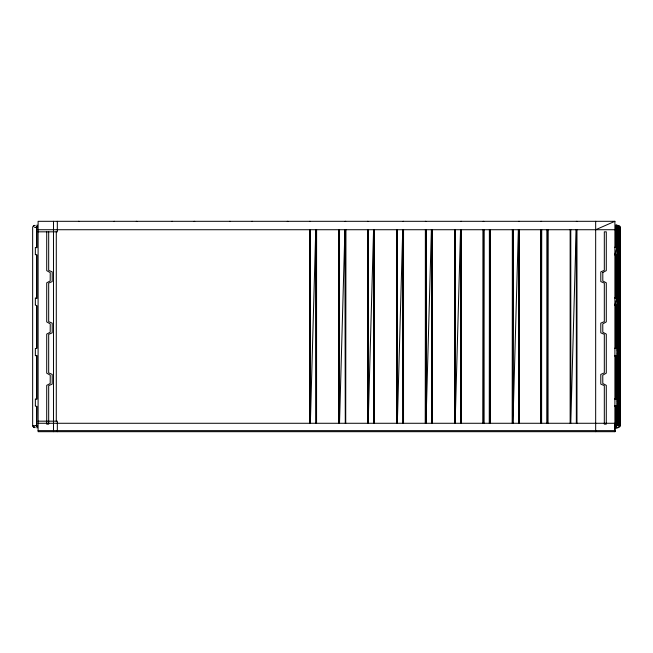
<?xml version="1.0" encoding="UTF-8"?>
<svg xmlns="http://www.w3.org/2000/svg" width="653" height="653" viewBox="0 0 653 653"><rect width="100%" height="100%" fill="white"/><g stroke="black" fill="none" stroke-linecap="round" stroke-linejoin="round"><path stroke-width="0.98" d="M315.758 229.53L310.363 423.275L310.363 229.53L310.175 423.275L309.963 229.53L309.734 423.275L309.734 229.53M316.558 423.275L316.558 229.53L316.338 423.275L315.93 229.53M344.915 229.53L339.519 423.275L339.519 229.53L339.331 423.275L339.127 229.53L338.891 423.275L338.891 229.53M345.723 423.275L345.723 229.53L345.494 423.275L345.086 229.53M367.77 229.53L367.549 423.275L367.549 229.53M367.77 423.275L367.77 229.53L367.99 423.275L368.17 229.53L368.178 423.275L373.573 229.53M374.373 423.275L374.373 229.53L374.145 423.275L373.745 229.53M402.73 229.53L397.334 423.275L397.334 229.53L397.146 423.275L396.934 229.53L396.706 423.275L396.706 229.53M403.53 423.275L403.53 229.53L403.309 423.275L402.901 229.53M431.388 229.53L425.993 423.275L425.993 229.53L425.805 423.275L425.593 229.53L425.364 423.275L425.364 229.53M431.739 229.53L431.56 423.275L431.56 229.53M431.747 423.275L431.747 229.53L431.96 423.275L432.18 229.53L432.188 423.275M460.545 229.53L455.149 423.275L455.149 229.53L454.961 423.275L454.749 229.53L454.521 423.275L454.521 229.53M461.345 423.275L461.345 229.53L461.116 423.275L460.912 229.53L460.716 423.275L460.716 229.53M483.808 423.275L483.808 229.53L483.612 423.275L483.408 229.53L483.171 423.275L483.171 229.53M490.003 423.275L490.003 229.53L489.774 423.275L489.57 229.53L489.375 423.275L489.375 229.53M512.556 229.53L512.336 423.275L512.336 229.53M512.556 423.275L512.956 229.53M519.159 423.275L519.159 229.53L518.931 423.275L518.727 229.53L518.531 423.275L518.531 229.53M541.615 423.275L541.615 229.53L541.427 423.275L541.223 229.53L540.986 423.275L540.986 229.53M547.818 423.275L547.818 229.53L547.589 423.275L547.385 229.53L547.19 423.275L547.19 229.53M616.473 406.288L616.391 425.601L615.95 426.27L616.138 406.288M616.146 399.171L616.212 355.469M616.293 298.552L616.35 254.841L616.391 298.552M620.024 298.552L620.187 227.399L618.007 225.44L615.95 225.138M616.497 399.171L616.669 355.469M616.693 348.351L616.759 332.091M518.36 229.53L512.964 423.275L512.964 229.53M576.175 229.53L570.779 423.275L570.779 229.53M37.05 425.846L37.082 425.944M615.95 426.858L615.942 425.691L615.95 428.017L618.146 427.691L619.762 426.809L620.35 425.601L620.35 227.399L619.762 226.191L615.95 224.983L616.473 247.724M37.082 227.056L37.164 226.15M615.95 226.142L615.877 226.648C615.803 225.179 618.415 227.138 619.044 227.399L619.73 425.601L619.73 227.399L617.616 225.807L615.95 225.563M616.816 247.732L614.897 254.458L617.779 254.458L617.779 247.732L614.897 247.218M616.816 298.225L614.897 304.951L617.779 304.951L617.779 298.225L614.897 297.825M617.648 252.548L617.297 252.548M617.648 303.041L617.297 303.041M617.648 353.534L617.297 353.534M617.648 404.019L617.297 404.019M36.829 227.187L36.609 247.724M34.854 225.309L33.238 226.191L32.65 227.399L32.65 425.601L33.238 426.809L34.854 427.691M617.232 254.719L617.779 254.458L614.897 254.972M617.232 305.212L617.779 304.951L614.897 305.465M614.897 355.958L617.779 355.436L617.779 348.718L614.897 348.204M614.897 406.452L617.779 405.929L617.779 399.212L614.897 398.689M617.232 355.705L617.779 355.436L614.897 355.436M617.232 406.19L617.779 405.929L614.897 405.929M615.95 427.862L618.007 427.56L620.187 425.601L620.35 227.399L616.089 227.35M34.993 225.44L33.238 226.191M595.667 229.725L614.897 221.31L614.906 431.69L38.103 431.69L38.103 221.31L614.897 221.31M113.834 221.44L114.463 221.31M171.649 221.44L172.278 221.31M229.464 221.44L230.093 221.31M287.271 221.44L287.908 221.31M345.086 221.44L345.723 221.31M402.901 221.44L403.53 221.31M460.716 221.44L461.345 221.31M518.531 221.44L519.159 221.31M576.346 221.44L576.974 221.31M619.762 226.191L618.84 226.477M33.238 426.809L34.993 427.56M36.609 406.288L36.666 425.732L36.895 406.288M615.836 226.15L616.334 227.268M616.106 406.288L616.106 425.601L620.35 425.601L620.187 227.399L620.187 425.601L619.73 227.399L617.926 226.771M38.103 229.725L614.897 229.725M38.103 231.831L57.333 231.831L57.333 221.31M614.897 247.332L616.816 247.332M35.768 247.471L35.352 247.471L35.352 254.719L35.768 254.719M617.232 247.471L617.779 247.732L614.897 247.511M617.297 249.756L617.779 249.756L617.297 249.307M614.897 254.678L616.816 254.678M35.768 297.964L35.352 297.964L35.352 305.204L35.768 305.212M617.232 297.964L617.779 298.225L614.897 298.005M617.297 300.249L617.779 300.249L617.297 299.8M614.897 305.171L616.816 305.171M614.897 305.351L616.816 305.351M614.897 348.318L616.816 348.318M35.768 348.457L35.352 348.457L35.352 355.697L35.768 355.705M614.897 348.498L617.779 348.718L617.232 348.457M617.297 350.743L617.779 350.743L617.297 350.294M614.897 355.656L616.816 355.656M614.897 355.836L616.816 355.836M614.897 398.812L616.816 398.812M35.768 398.95L35.352 398.95L35.352 406.19L35.768 406.19M614.897 398.991L617.779 399.212L617.232 398.95M617.297 401.236L617.779 401.236L617.297 400.787M614.897 406.15L616.816 406.15M614.897 406.329L616.816 406.329M38.103 421.169L57.333 421.169L57.333 431.69M38.103 423.275L614.897 423.275L614.906 431.69L614.897 430.637L38.103 430.637M616.106 425.601L618.228 425.601L618.228 227.399L616.106 227.391L616.106 247.724M540.986 221.31L541.615 221.44M483.171 221.31L483.808 221.44M425.364 221.31L425.993 221.44M367.549 221.31L368.178 221.44M309.734 221.31L310.363 221.44M251.919 221.31L252.548 221.44M194.104 221.31L194.733 221.44M136.289 221.31L136.918 221.44M78.474 221.31L79.111 221.44M36.666 227.268L36.895 247.724M33.27 425.601L34.16 426.523M32.813 425.601L33.483 426.736M37.164 426.85L37.058 425.691L37.05 428.017M37.05 227.154L37.05 224.983M615.934 425.723L615.95 426.27M617.281 247.724L617.167 227.399L617.167 247.724M617.314 254.841L618.228 425.601M618.228 227.399L619.044 425.601L619.044 227.399M616.497 254.841L616.669 298.552M616.701 305.661L616.865 348.351M616.897 355.469L617.069 399.171M617.093 406.288L617.167 425.601L617.167 406.288M616.106 227.399L616.138 247.724M616.146 254.841L616.212 298.552M616.293 355.469L616.359 399.171L616.391 355.469M617.648 247.479L617.648 254.719M617.648 297.964L617.648 305.204M617.648 348.457L617.648 355.697M617.648 398.95L617.648 406.19M617.167 254.841L617.167 298.552M617.167 305.661L617.167 348.351M617.167 355.469L617.167 399.171M616.816 247.209L616.816 254.98M616.816 297.703L616.816 305.473M616.816 348.196L616.816 355.967M616.816 398.681L616.816 406.46M616.391 305.661L616.391 348.351M616.106 254.841L616.106 298.552M616.106 305.661L616.106 348.351M616.106 355.469L616.106 399.171M595.667 221.31L595.667 431.69M576.974 229.53L576.974 423.275M576.346 229.53L576.346 423.275M570.142 229.53L570.142 423.275M547.589 229.53L547.589 423.275M547.377 229.53L547.377 423.275M541.427 229.53L541.427 423.275M541.215 229.53L541.215 423.275M518.931 229.53L518.931 423.275M518.719 229.53L518.719 423.275M512.776 229.53L512.776 423.275M489.774 229.53L489.774 423.275M489.562 229.53L489.562 423.275M483.612 229.53L483.612 423.275M483.4 229.53L483.4 423.275M461.116 229.53L461.116 423.275M460.904 229.53L460.904 423.275M454.961 229.53L454.961 423.275M454.749 229.53L454.749 423.275M431.96 229.53L431.96 423.275M425.805 229.53L425.805 423.275M425.585 229.53L425.585 423.275M403.309 229.53L403.309 423.275M403.089 229.53L403.089 423.275M397.146 229.53L397.146 423.275M396.934 229.53L396.934 423.275M374.145 229.53L374.145 423.275M373.932 229.53L373.932 423.275M367.99 229.53L367.99 423.275M345.494 229.53L345.494 423.275M345.282 229.53L345.282 423.275M339.331 229.53L339.331 423.275M339.119 229.53L339.119 423.275M316.338 229.53L316.338 423.275M316.117 229.53L316.117 423.275M310.175 229.53L310.175 423.275M309.963 229.53L309.963 423.275M56.289 231.57L56.289 421.234M53.481 221.31L53.481 431.69M48.681 231.831L48.681 270.358L52.207 271.877L52.207 281.574L48.681 283.092L48.681 321.627L52.207 323.145L52.207 332.842L48.681 334.352L48.681 372.887L52.207 374.406L52.207 384.103L48.681 385.621L48.681 424.156L46.714 424.156L46.714 385.352L50.199 383.482L50.24 375.181L46.714 373.157L46.714 334.091L50.199 332.222L50.24 323.921L46.714 321.888L46.714 282.822L50.199 280.953L50.24 272.652L46.714 270.628L46.714 231.831M36.895 254.841L36.895 298.552M36.895 305.661L36.895 348.351M36.895 355.469L36.895 399.171M36.609 254.841L36.609 298.552M36.609 305.661L36.609 348.351M36.609 355.469L36.609 399.171M616.285 305.661L616.22 348.351L616.22 305.661M616.391 227.399L616.367 247.724L616.391 227.399M602.801 272.497L602.801 280.953L606.286 282.822L606.286 321.888L602.76 323.921L602.801 332.222L606.286 334.091L606.286 373.157L602.76 375.181L602.801 383.482L606.286 385.352L606.286 424.156L604.319 424.156L604.319 385.621L600.793 384.103L600.793 374.406L604.319 372.887L604.319 334.352L600.793 332.842L600.793 323.145L604.319 321.627L604.319 283.092L600.793 281.574L600.793 271.877L604.319 270.358L604.319 231.831L606.286 231.831L606.286 270.628L602.801 272.497M36.895 227.391L34.772 227.399L36.895 227.399M36.895 425.601L34.772 425.601L36.895 425.609M616.391 425.601L616.367 406.288L616.391 425.601"/></g></svg>
